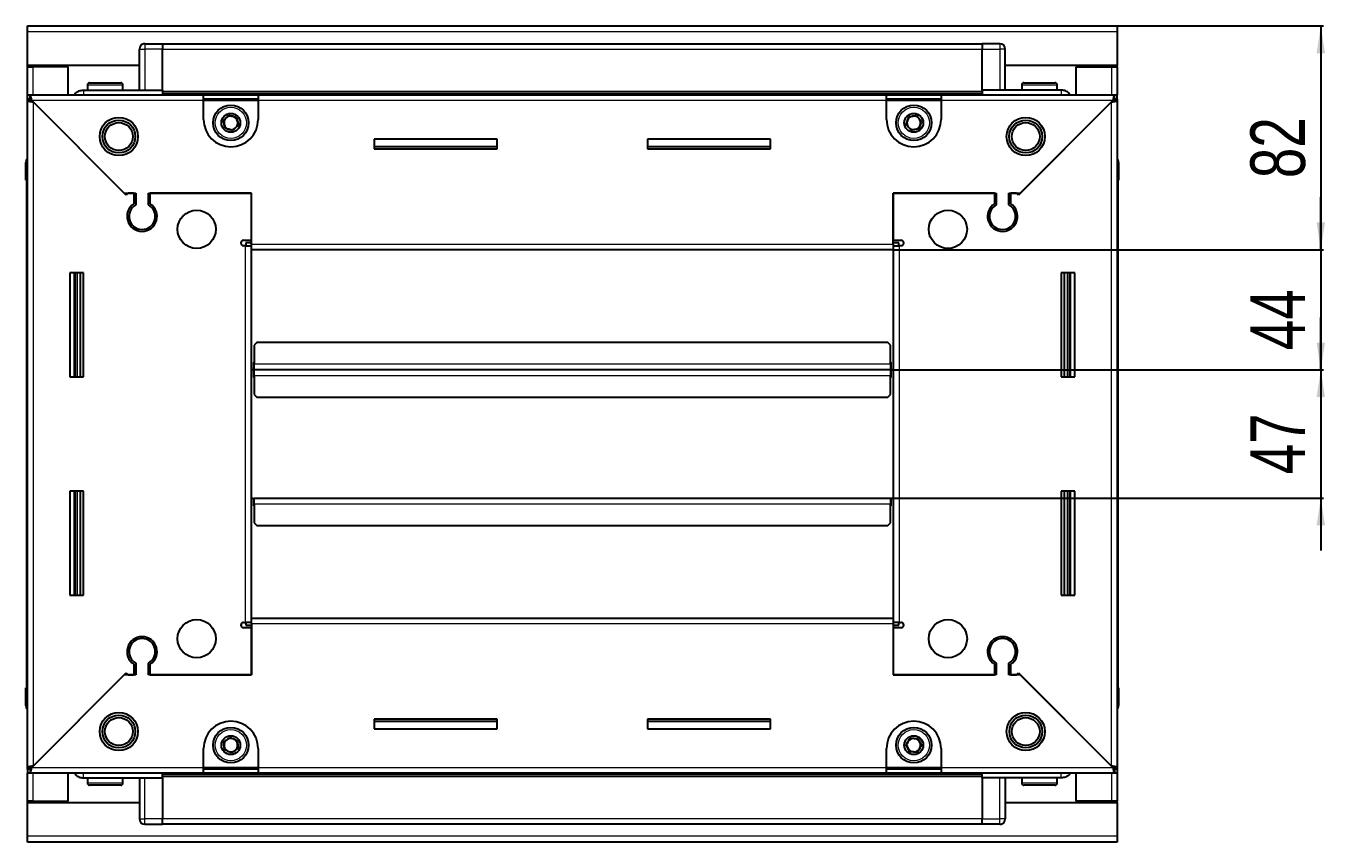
# Model space of a CAD drawing. Header units: millimetres. Extents: x 1021 to 3625, y -589 to 1439.
# Drawn here: x 3149.8 to 3625.4, y 993.2 to 1292.2 of the extents above; entities that cross this region are included whole.
import ezdxf

# ---------------------------------------------------------------- set-up
doc = ezdxf.new("R2010")
doc.units = ezdxf.units.MM
doc.layers.add('FORMAT', color=7, linetype='Continuous')
doc.styles.add('SLDTEXTSTYLE0', font='TXT', dxfattribs={"width": 0.75})
doc.dimstyles.new('SLDDIMSTYLE0', dxfattribs={"dimtxt": 20, "dimasz": 10, "dimexe": 0, "dimexo": 0.0625, "dimgap": 5, "dimtad": 2, "dimdec": 1, "dimrnd": 1e-09, "dimzin": 12, "dimdsep": 46, "dimtxsty": 'SLDTEXTSTYLE0', "dimsah": 1, "dimcen": 0.09, "dimadec": 0, "dimazin": 3, "dimtfac": 1, "dimtofl": 0, "dimtmove": 0, "dimatfit": 3, "dimfxl": 0, "dimfrac": 2, "dimtolj": 1, "dimtzin": 12, "dimarcsym": 0})
doc.dimstyles.new('SLDDIMSTYLE1', dxfattribs={"dimtxt": 20, "dimasz": 10, "dimexe": 0, "dimexo": 0.0625, "dimgap": 5, "dimtad": 2, "dimdec": 1, "dimrnd": 1e-09, "dimzin": 12, "dimdsep": 46, "dimtxsty": 'SLDTEXTSTYLE0', "dimsah": 1, "dimcen": 0.09, "dimadec": 0, "dimazin": 3, "dimtfac": 1, "dimtmove": 0, "dimatfit": 0, "dimfxl": 0, "dimfrac": 2, "dimtolj": 1, "dimtzin": 12, "dimarcsym": 0})

# ---------------------------------------------------------------- blocks, each defined once
blk = doc.blocks.new('_D_5')
at = {"layer": 'FORMAT'}
for p, q in [((3549.32, 1292.16), (3624.81, 1292.16)), ((3623.81, 1292.16), (3623.81, 1210.16)), ((3467.32, 1210.16), (3624.81, 1210.16))]:
    blk.add_line(p, q, dxfattribs=at)
for points in [[(3623.81, 1292.16), (3622.28, 1282.16), (3625.35, 1282.16)], [(3623.81, 1210.16), (3625.35, 1220.16), (3622.28, 1220.16)]]:
    blk.add_solid(points, dxfattribs=at)
at = {"layer": 'FORMAT', "insert": (3598.03, 1236.39), "char_height": 20, "attachment_point": 1, "rotation": 90, "style": 'SLDTEXTSTYLE0'}
blk.add_mtext('82', dxfattribs=at)
blk = doc.blocks.new('_D_6')
at = {"layer": 'FORMAT'}
for p, q in [((3623.81, 1210.16), (3623.81, 1229.39)), ((3467.32, 1210.16), (3624.81, 1210.16)), ((3623.81, 1210.16), (3623.81, 1166.16)), ((3466.32, 1166.16), (3624.81, 1166.16)), ((3623.81, 1166.16), (3623.81, 1146.93))]:
    blk.add_line(p, q, dxfattribs=at)
for points in [[(3623.81, 1210.16), (3625.35, 1220.16), (3622.28, 1220.16)], [(3623.81, 1166.16), (3622.28, 1156.16), (3625.35, 1156.16)]]:
    blk.add_solid(points, dxfattribs=at)
at = {"layer": 'FORMAT', "insert": (3598.03, 1173.39), "char_height": 20, "attachment_point": 1, "rotation": 90, "style": 'SLDTEXTSTYLE0'}
blk.add_mtext('44', dxfattribs=at)
blk = doc.blocks.new('_D_7')
at = {"layer": 'FORMAT'}
for p, q in [((3623.81, 1166.16), (3623.81, 1185.39)), ((3466.32, 1166.16), (3624.81, 1166.16)), ((3623.81, 1166.16), (3623.81, 1119.16)), ((3466.32, 1119.16), (3624.81, 1119.16)), ((3623.81, 1119.16), (3623.81, 1099.93))]:
    blk.add_line(p, q, dxfattribs=at)
for points in [[(3623.81, 1166.16), (3625.35, 1176.16), (3622.28, 1176.16)], [(3623.81, 1119.16), (3622.28, 1109.16), (3625.35, 1109.16)]]:
    blk.add_solid(points, dxfattribs=at)
at = {"layer": 'FORMAT', "insert": (3598.03, 1127.89), "char_height": 20, "attachment_point": 1, "rotation": 90, "style": 'SLDTEXTSTYLE0'}
blk.add_mtext('47', dxfattribs=at)

msp = doc.modelspace()

# ---------------------------------------------------------------- linework, layer by layer
at = {"color": 7, "linetype": 'Continuous', "lineweight": 25}
for p, q in [((3150.31, 1292.16), (3549.31, 1292.16)), ((3150.31, 1290.06), (3150.31, 1292.16)), ((3150.31, 1277.66), (3150.31, 1290.06)), ((3549.31, 1292.16), (3549.31, 1290.06)), ((3549.31, 1290.06), (3549.31, 1277.66)), ((3191.99, 1285.16), (3191.99, 1285.16)), ((3193.31, 1285.66), (3199.81, 1285.66)), ((3193.31, 1285.66), (3199.81, 1285.66)), ((3199.81, 1285.66), (3199.81, 1285.66)), ((3199.81, 1285.66), (3199.81, 1285.66)), ((3199.81, 1285.66), (3199.81, 1283.66)), ((3499.81, 1285.51), (3199.81, 1285.51)), ((3499.81, 1285.66), (3499.81, 1285.66)), ((3506.31, 1285.66), (3499.81, 1285.66)), ((3506.31, 1285.66), (3499.81, 1285.66)), ((3499.81, 1285.66), (3499.81, 1283.66)), ((3191.31, 1268.66), (3191.31, 1283.66)), ((3199.81, 1268.66), (3199.81, 1283.66)), ((3499.81, 1268.66), (3499.81, 1283.66)), ((3508.31, 1283.66), (3508.31, 1283.66)), ((3508.31, 1268.66), (3508.31, 1283.66)), ((3191.31, 1277.66), (3150.31, 1277.66)), ((3150.31, 1277.16), (3150.31, 1277.66)), ((3150.31, 1277.16), (3152.41, 1277.16)), ((3150.31, 1266.91), (3150.31, 1277.16)), ((3151.81, 1277.16), (3151.81, 1277.66)), ((3165.31, 1277.16), (3152.41, 1277.16)), ((3165.31, 1266.91), (3165.31, 1277.16)), ((3549.31, 1277.66), (3508.31, 1277.66)), ((3534.31, 1266.91), (3534.31, 1277.16)), ((3534.31, 1277.16), (3547.21, 1277.16)), ((3547.21, 1277.16), (3549.31, 1277.16)), ((3547.81, 1277.16), (3547.81, 1277.66)), ((3549.31, 1277.16), (3549.31, 1277.66)), ((3549.31, 1277.16), (3549.31, 1266.91)), ((3172.31, 1270.56), (3172.31, 1268.66)), ((3173.11, 1271.36), (3184.51, 1271.36)), ((3185.31, 1268.66), (3185.31, 1270.56)), ((3514.31, 1270.56), (3514.31, 1268.66)), ((3515.11, 1271.36), (3526.51, 1271.36)), ((3527.31, 1268.66), (3527.31, 1270.56)), ((3150.31, 1265.41), (3150.31, 1266.91)), ((3150.31, 1266.91), (3151.31, 1266.91)), ((3150.31, 1264.91), (3150.31, 1265.41)), ((3150.31, 1265.41), (3151.31, 1265.41)), ((3151.31, 1265.41), (3151.31, 1266.91)), ((3151.31, 1266.91), (3214.81, 1266.91)), ((3170.81, 1268.66), (3199.81, 1268.66)), ((3199.81, 1268.66), (3199.81, 1268.16)), ((3199.81, 1267.51), (3499.81, 1267.51)), ((3214.81, 1264.81), (3214.81, 1266.91)), ((3214.81, 1266.91), (3234.81, 1266.91)), ((3214.81, 1265.41), (3234.81, 1265.41)), ((3234.81, 1266.91), (3234.81, 1264.81)), ((3234.81, 1266.91), (3464.81, 1266.91)), ((3464.81, 1264.81), (3464.81, 1266.91)), ((3464.81, 1266.91), (3484.81, 1266.91)), ((3464.81, 1265.41), (3484.81, 1265.41)), ((3484.81, 1266.91), (3548.31, 1266.91)), ((3484.81, 1266.91), (3484.81, 1264.81)), ((3528.81, 1268.66), (3499.81, 1268.66)), ((3499.81, 1268.66), (3499.81, 1268.16)), ((3548.31, 1265.41), (3548.31, 1266.91)), ((3548.31, 1266.91), (3549.31, 1266.91)), ((3548.31, 1265.41), (3549.31, 1265.41)), ((3549.31, 1265.41), (3549.31, 1266.91)), ((3549.31, 1265.41), (3549.31, 1264.91)), ((3150.31, 1020.41), (3150.31, 1264.91)), ((3151.81, 1264.91), (3150.31, 1264.91)), ((3151.91, 1264.81), (3185.81, 1230.91)), ((3186.51, 1230.21), (3152.41, 1264.31)), ((3214.81, 1257.91), (3214.81, 1264.81)), ((3234.81, 1264.81), (3234.81, 1257.91)), ((3464.81, 1257.91), (3464.81, 1264.81)), ((3484.81, 1264.81), (3484.81, 1257.91)), ((3547.21, 1264.31), (3513.11, 1230.21)), ((3513.81, 1230.91), (3547.71, 1264.81)), ((3547.81, 1264.91), (3549.31, 1264.91)), ((3549.31, 1264.91), (3549.31, 1020.41)), ((3322.31, 1250.66), (3277.31, 1250.66)), ((3277.31, 1250.66), (3277.31, 1247.16)), ((3322.31, 1247.91), (3277.31, 1247.91)), ((3277.31, 1247.16), (3322.31, 1247.16)), ((3322.31, 1247.16), (3322.31, 1250.66)), ((3422.31, 1250.66), (3377.31, 1250.66)), ((3377.31, 1250.66), (3377.31, 1247.16)), ((3422.31, 1247.91), (3377.31, 1247.91)), ((3377.31, 1247.16), (3422.31, 1247.16)), ((3422.31, 1247.16), (3422.31, 1250.66)), ((3149.81, 1242.16), (3149.81, 1235.66)), ((3149.81, 1235.66), (3149.81, 1242.16)), ((3549.31, 1243.49), (3549.31, 1243.49)), ((3549.81, 1242.16), (3549.81, 1235.66)), ((3549.81, 1235.66), (3549.81, 1242.16)), ((3149.81, 1235.66), (3149.81, 1235.66)), ((3150.31, 1235.66), (3149.81, 1235.66)), ((3149.96, 1235.66), (3149.96, 1049.66)), ((3549.31, 1235.66), (3549.81, 1235.66)), ((3549.66, 1049.66), (3549.66, 1235.66)), ((3549.81, 1235.66), (3549.81, 1235.66)), ((3549.81, 1235.66), (3549.81, 1235.66)), ((3185.81, 1230.91), (3190.01, 1230.91)), ((3187.21, 1230.91), (3186.51, 1230.21)), ((3189.31, 1230.91), (3187.21, 1230.91)), ((3189.31, 1230.91), (3189.31, 1227.02)), ((3190.01, 1230.91), (3190.01, 1226.63)), ((3194.61, 1230.91), (3232.31, 1230.91)), ((3194.61, 1226.63), (3194.61, 1230.91)), ((3195.31, 1227.02), (3195.31, 1230.91)), ((3232.31, 1230.91), (3195.31, 1230.91)), ((3232.31, 1212.26), (3232.31, 1230.91)), ((3232.31, 1213.66), (3232.31, 1230.91)), ((3467.31, 1230.91), (3505.01, 1230.91)), ((3467.31, 1212.26), (3467.31, 1230.91)), ((3467.31, 1230.91), (3467.31, 1213.66)), ((3504.31, 1230.91), (3467.31, 1230.91)), ((3504.31, 1230.91), (3504.31, 1227.02)), ((3505.01, 1230.91), (3505.01, 1226.63)), ((3509.61, 1230.91), (3513.81, 1230.91)), ((3509.61, 1226.63), (3509.61, 1230.91)), ((3512.41, 1230.91), (3510.31, 1230.91)), ((3510.31, 1227.02), (3510.31, 1230.91)), ((3513.11, 1230.21), (3512.41, 1230.91)), ((3190.31, 1218.05), (3190.31, 1217.29)), ((3509.31, 1218.05), (3509.31, 1217.29)), ((3229.46, 1213.66), (3232.31, 1213.66)), ((3232.31, 1212.66), (3230.31, 1212.66)), ((3230.31, 1212.66), (3230.31, 1211.66)), ((3467.31, 1213.66), (3470.16, 1213.66)), ((3469.31, 1212.66), (3467.31, 1212.66)), ((3469.31, 1211.66), (3469.31, 1212.66)), ((3230.21, 1211.66), (3229.46, 1211.66)), ((3230.21, 1211.66), (3232.31, 1211.66)), ((3232.31, 1210.16), (3232.31, 1212.26)), ((3467.31, 1210.16), (3232.31, 1210.16)), ((3232.31, 1075.16), (3232.31, 1210.16)), ((3467.31, 1212.26), (3467.31, 1210.16)), ((3467.31, 1211.66), (3469.41, 1211.66)), ((3467.31, 1210.16), (3467.31, 1075.16)), ((3470.16, 1211.66), (3469.41, 1211.66)), ((3170.81, 1201.66), (3165.81, 1201.66)), ((3165.81, 1201.66), (3165.81, 1163.66)), ((3167.96, 1163.66), (3167.96, 1201.66)), ((3169.76, 1163.66), (3169.76, 1201.66)), ((3169.79, 1163.66), (3169.79, 1201.66)), ((3170.81, 1163.66), (3170.81, 1201.66)), ((3528.81, 1201.66), (3528.81, 1163.66)), ((3533.81, 1201.66), (3528.81, 1201.66)), ((3529.84, 1201.66), (3529.84, 1163.66)), ((3529.87, 1201.66), (3529.87, 1163.66)), ((3531.66, 1201.66), (3531.66, 1163.66)), ((3533.81, 1163.66), (3533.81, 1201.66)), ((3234.31, 1176.16), (3233.31, 1175.16)), ((3233.31, 1175.16), (3233.31, 1168.26)), ((3465.31, 1176.16), (3234.31, 1176.16)), ((3466.31, 1175.16), (3465.31, 1176.16)), ((3466.31, 1168.26), (3466.31, 1175.16)), ((3233.06, 1166.16), (3232.31, 1166.16)), ((3233.31, 1169.01), (3233.06, 1169.01)), ((3233.06, 1169.01), (3233.06, 1166.16)), ((3233.06, 1166.16), (3233.06, 1163.31)), ((3233.31, 1166.16), (3233.31, 1168.26)), ((3233.31, 1164.06), (3233.31, 1166.16)), ((3466.31, 1166.16), (3233.31, 1166.16)), ((3466.56, 1169.01), (3466.31, 1169.01)), ((3466.31, 1168.26), (3466.31, 1166.16)), ((3466.31, 1166.16), (3466.31, 1164.06)), ((3466.56, 1166.16), (3466.56, 1169.01)), ((3466.56, 1163.31), (3466.56, 1166.16)), ((3467.31, 1166.16), (3466.56, 1166.16)), ((3165.81, 1163.66), (3170.81, 1163.66)), ((3233.06, 1163.31), (3233.31, 1163.31)), ((3233.31, 1164.06), (3233.31, 1157.16)), ((3466.31, 1157.16), (3466.31, 1164.06)), ((3466.31, 1163.31), (3466.56, 1163.31)), ((3528.81, 1163.66), (3533.81, 1163.66)), ((3233.31, 1157.16), (3234.31, 1156.16)), ((3234.31, 1156.16), (3465.31, 1156.16)), ((3465.31, 1156.16), (3466.31, 1157.16)), ((3170.81, 1121.66), (3165.81, 1121.66)), ((3165.81, 1121.66), (3165.81, 1083.66)), ((3167.96, 1083.66), (3167.96, 1121.66)), ((3169.76, 1083.66), (3169.76, 1121.66)), ((3169.79, 1083.66), (3169.79, 1121.66)), ((3170.81, 1083.66), (3170.81, 1121.66)), ((3232.31, 1119.16), (3233.06, 1119.16)), ((3233.06, 1119.16), (3233.06, 1116.31)), ((3233.31, 1117.06), (3233.31, 1119.16)), ((3233.31, 1119.16), (3466.31, 1119.16)), ((3466.31, 1119.16), (3466.31, 1117.06)), ((3466.56, 1116.31), (3466.56, 1119.16)), ((3466.56, 1119.16), (3467.31, 1119.16)), ((3528.81, 1121.66), (3528.81, 1083.66)), ((3533.81, 1121.66), (3528.81, 1121.66)), ((3529.84, 1121.66), (3529.84, 1083.66)), ((3529.87, 1121.66), (3529.87, 1083.66)), ((3531.66, 1121.66), (3531.66, 1083.66)), ((3533.81, 1083.66), (3533.81, 1121.66)), ((3233.06, 1116.31), (3233.31, 1116.31)), ((3233.31, 1117.06), (3233.31, 1110.16)), ((3466.31, 1110.16), (3466.31, 1117.06)), ((3466.31, 1116.31), (3466.56, 1116.31)), ((3233.31, 1110.16), (3234.31, 1109.16)), ((3234.31, 1109.16), (3465.31, 1109.16)), ((3465.31, 1109.16), (3466.31, 1110.16)), ((3165.81, 1083.66), (3170.81, 1083.66)), ((3528.81, 1083.66), (3533.81, 1083.66)), ((3232.31, 1073.06), (3232.31, 1075.16)), ((3232.31, 1075.16), (3467.31, 1075.16)), ((3467.31, 1075.16), (3467.31, 1073.06)), ((3229.46, 1073.66), (3230.21, 1073.66)), ((3232.31, 1071.66), (3229.46, 1071.66)), ((3232.31, 1073.66), (3230.21, 1073.66)), ((3230.31, 1073.66), (3230.31, 1072.66)), ((3230.31, 1072.66), (3232.31, 1072.66)), ((3232.31, 1073.06), (3232.31, 1054.41)), ((3232.31, 1054.41), (3232.31, 1071.66)), ((3469.41, 1073.66), (3467.31, 1073.66)), ((3467.31, 1073.06), (3467.31, 1054.41)), ((3467.31, 1072.66), (3469.31, 1072.66)), ((3467.31, 1071.66), (3467.31, 1054.41)), ((3470.16, 1071.66), (3467.31, 1071.66)), ((3469.31, 1072.66), (3469.31, 1073.66)), ((3469.41, 1073.66), (3470.16, 1073.66)), ((3190.31, 1068.04), (3190.31, 1067.28)), ((3509.31, 1068.04), (3509.31, 1067.28)), ((3189.31, 1058.3), (3189.31, 1054.41)), ((3190.01, 1058.7), (3190.01, 1054.41)), ((3194.61, 1054.41), (3194.61, 1058.7)), ((3195.31, 1054.41), (3195.31, 1058.3)), ((3504.31, 1058.3), (3504.31, 1054.41)), ((3505.01, 1058.7), (3505.01, 1054.41)), ((3509.61, 1054.41), (3509.61, 1058.7)), ((3510.31, 1054.41), (3510.31, 1058.3)), ((3185.81, 1054.41), (3151.91, 1020.51)), ((3152.41, 1021.01), (3186.51, 1055.11)), ((3190.01, 1054.41), (3185.81, 1054.41)), ((3186.51, 1055.11), (3187.21, 1054.41)), ((3187.21, 1054.41), (3189.31, 1054.41)), ((3232.31, 1054.41), (3194.61, 1054.41)), ((3195.31, 1054.41), (3232.31, 1054.41)), ((3505.01, 1054.41), (3467.31, 1054.41)), ((3467.31, 1054.41), (3504.31, 1054.41)), ((3513.81, 1054.41), (3509.61, 1054.41)), ((3510.31, 1054.41), (3512.41, 1054.41)), ((3512.41, 1054.41), (3513.11, 1055.11)), ((3513.11, 1055.11), (3547.21, 1021.01)), ((3547.71, 1020.51), (3513.81, 1054.41)), ((3149.81, 1043.16), (3149.81, 1049.66)), ((3149.81, 1049.66), (3149.81, 1049.66)), ((3149.81, 1049.66), (3149.81, 1049.66)), ((3149.81, 1049.66), (3149.81, 1043.16)), ((3150.31, 1049.66), (3149.81, 1049.66)), ((3549.31, 1049.66), (3549.81, 1049.66)), ((3549.81, 1049.66), (3549.81, 1049.66)), ((3549.81, 1043.16), (3549.81, 1049.66)), ((3549.81, 1049.66), (3549.81, 1043.16)), ((3150.31, 1041.84), (3150.31, 1041.84)), ((3322.31, 1038.16), (3277.31, 1038.16)), ((3277.31, 1038.16), (3277.31, 1034.66)), ((3277.31, 1037.41), (3322.31, 1037.41)), ((3322.31, 1034.66), (3322.31, 1038.16)), ((3422.31, 1038.16), (3377.31, 1038.16)), ((3377.31, 1038.16), (3377.31, 1034.66)), ((3377.31, 1037.41), (3422.31, 1037.41)), ((3422.31, 1034.66), (3422.31, 1038.16)), ((3277.31, 1034.66), (3322.31, 1034.66)), ((3377.31, 1034.66), (3422.31, 1034.66)), ((3214.81, 1020.51), (3214.81, 1027.41)), ((3234.81, 1027.41), (3234.81, 1020.51)), ((3464.81, 1020.51), (3464.81, 1027.41)), ((3484.81, 1027.41), (3484.81, 1020.51)), ((3150.31, 1019.91), (3150.31, 1020.41)), ((3151.81, 1020.41), (3150.31, 1020.41)), ((3150.31, 1019.91), (3150.31, 1018.41)), ((3151.31, 1019.91), (3150.31, 1019.91)), ((3150.31, 1008.16), (3150.31, 1018.41)), ((3151.31, 1018.41), (3150.31, 1018.41)), ((3151.31, 1019.91), (3151.31, 1018.41)), ((3214.81, 1018.41), (3151.31, 1018.41)), ((3165.31, 1008.16), (3165.31, 1018.41)), ((3499.81, 1017.81), (3199.81, 1017.81)), ((3214.81, 1018.41), (3214.81, 1020.51)), ((3234.81, 1019.91), (3214.81, 1019.91)), ((3234.81, 1018.41), (3214.81, 1018.41)), ((3234.81, 1020.51), (3234.81, 1018.41)), ((3464.81, 1018.41), (3234.81, 1018.41)), ((3464.81, 1018.41), (3464.81, 1020.51)), ((3484.81, 1019.91), (3464.81, 1019.91)), ((3484.81, 1018.41), (3464.81, 1018.41)), ((3484.81, 1020.51), (3484.81, 1018.41)), ((3548.31, 1018.41), (3484.81, 1018.41)), ((3534.31, 1008.16), (3534.31, 1018.41)), ((3547.81, 1020.41), (3549.31, 1020.41)), ((3548.31, 1019.91), (3548.31, 1018.41)), ((3549.31, 1019.91), (3548.31, 1019.91)), ((3549.31, 1018.41), (3548.31, 1018.41)), ((3549.31, 1020.41), (3549.31, 1019.91)), ((3549.31, 1019.91), (3549.31, 1018.41)), ((3549.31, 1018.41), (3549.31, 1008.16)), ((3170.81, 1016.66), (3199.81, 1016.66)), ((3172.31, 1016.66), (3172.31, 1014.76)), ((3176.89, 1013.96), (3173.11, 1013.96)), ((3184.51, 1013.96), (3176.89, 1013.96)), ((3185.31, 1014.76), (3185.31, 1016.66)), ((3191.31, 1016.66), (3191.31, 1001.66)), ((3199.81, 1016.66), (3199.81, 1017.16)), ((3199.81, 1016.66), (3199.81, 1001.66)), ((3499.81, 1016.66), (3499.81, 1017.16)), ((3528.81, 1016.66), (3499.81, 1016.66)), ((3499.81, 1016.66), (3499.81, 1001.66)), ((3508.31, 1016.66), (3508.31, 1001.66)), ((3514.31, 1016.66), (3514.31, 1014.76)), ((3522.11, 1013.96), (3515.11, 1013.96)), ((3526.51, 1013.96), (3522.11, 1013.96)), ((3527.31, 1014.76), (3527.31, 1016.66)), ((3152.41, 1008.16), (3150.31, 1008.16)), ((3150.31, 1007.66), (3150.31, 1008.16)), ((3151.81, 1007.66), (3151.81, 1008.16)), ((3152.41, 1008.16), (3165.31, 1008.16)), ((3547.21, 1008.16), (3534.31, 1008.16)), ((3549.31, 1008.16), (3547.21, 1008.16)), ((3547.81, 1007.66), (3547.81, 1008.16)), ((3549.31, 1007.66), (3549.31, 1008.16)), ((3150.31, 1007.66), (3191.31, 1007.66)), ((3150.31, 995.26), (3150.31, 1007.66)), ((3508.31, 1007.66), (3549.31, 1007.66)), ((3549.31, 1007.66), (3549.31, 995.26)), ((3191.31, 1001.66), (3191.31, 1001.66)), ((3193.31, 999.66), (3199.81, 999.66)), ((3193.31, 999.66), (3199.81, 999.66)), ((3199.81, 999.66), (3199.81, 1001.66)), ((3199.81, 999.81), (3499.81, 999.81)), ((3199.81, 999.66), (3199.81, 999.66)), ((3499.81, 999.66), (3499.81, 1001.66)), ((3506.31, 999.66), (3499.81, 999.66)), ((3499.81, 999.66), (3499.81, 999.66)), ((3499.81, 999.66), (3499.81, 999.66)), ((3506.31, 999.66), (3499.81, 999.66)), ((3507.64, 1000.16), (3507.64, 1000.16)), ((3150.31, 993.16), (3150.31, 995.26)), ((3549.31, 995.26), (3549.31, 993.16)), ((3549.31, 993.16), (3150.31, 993.16))]:
    msp.add_line(p, q, dxfattribs=at)
at = {"color": 8, "linetype": 'Continuous', "lineweight": 18}
for p, q in [((3549.31, 1290.06), (3150.31, 1290.06)), ((3193.31, 1285.66), (3193.31, 1283.66)), ((3506.31, 1285.66), (3506.31, 1283.66)), ((3191.31, 1283.66), (3193.31, 1283.66)), ((3193.31, 1283.66), (3193.31, 1268.66)), ((3199.81, 1283.66), (3193.31, 1283.66)), ((3499.81, 1283.51), (3199.81, 1283.51)), ((3499.81, 1283.66), (3506.31, 1283.66)), ((3506.31, 1283.66), (3506.31, 1268.66)), ((3508.31, 1283.66), (3506.31, 1283.66)), ((3152.41, 1277.16), (3152.41, 1277.66)), ((3152.41, 1266.91), (3152.41, 1277.16)), ((3547.21, 1277.66), (3547.21, 1277.16)), ((3547.21, 1277.16), (3547.21, 1266.91)), ((3172.31, 1270.56), (3185.31, 1270.56)), ((3514.31, 1270.56), (3527.31, 1270.56)), ((3499.81, 1268.16), (3199.81, 1268.16)), ((3499.81, 1266.93), (3199.81, 1266.93)), ((3214.81, 1264.81), (3151.91, 1264.81)), ((3152.41, 1264.31), (3152.41, 1021.01)), ((3214.81, 1264.81), (3234.81, 1264.81)), ((3464.81, 1264.81), (3234.81, 1264.81)), ((3464.81, 1264.81), (3484.81, 1264.81)), ((3547.71, 1264.81), (3484.81, 1264.81)), ((3547.21, 1021.01), (3547.21, 1264.31)), ((3150.31, 1242.16), (3149.81, 1242.16)), ((3549.31, 1242.16), (3549.81, 1242.16)), ((3230.21, 1073.66), (3230.21, 1211.66)), ((3232.31, 1212.26), (3467.31, 1212.26)), ((3469.41, 1211.66), (3469.41, 1073.66)), ((3167.31, 1201.66), (3167.31, 1163.66)), ((3168.55, 1201.66), (3168.55, 1163.66)), ((3531.08, 1163.66), (3531.08, 1201.66)), ((3532.31, 1163.66), (3532.31, 1201.66)), ((3466.31, 1168.26), (3233.31, 1168.26)), ((3233.31, 1164.06), (3466.31, 1164.06)), ((3167.31, 1121.66), (3167.31, 1083.66)), ((3168.55, 1121.66), (3168.55, 1083.66)), ((3531.08, 1083.66), (3531.08, 1121.66)), ((3532.31, 1083.66), (3532.31, 1121.66)), ((3233.31, 1117.06), (3466.31, 1117.06)), ((3467.31, 1073.06), (3232.31, 1073.06)), ((3150.31, 1043.16), (3149.81, 1043.16)), ((3549.31, 1043.16), (3549.81, 1043.16)), ((3151.91, 1020.51), (3214.81, 1020.51)), ((3152.41, 1008.16), (3152.41, 1018.41)), ((3199.81, 1018.4), (3499.81, 1018.4)), ((3234.81, 1020.51), (3214.81, 1020.51)), ((3234.81, 1020.51), (3464.81, 1020.51)), ((3484.81, 1020.51), (3464.81, 1020.51)), ((3484.81, 1020.51), (3547.71, 1020.51)), ((3547.21, 1018.41), (3547.21, 1008.16)), ((3176.62, 1014.76), (3172.31, 1014.76)), ((3185.31, 1014.76), (3176.62, 1014.76)), ((3193.31, 1001.66), (3193.31, 1016.66)), ((3199.81, 1017.16), (3499.81, 1017.16)), ((3506.31, 1001.66), (3506.31, 1016.66)), ((3522.29, 1014.76), (3514.31, 1014.76)), ((3527.31, 1014.76), (3522.29, 1014.76)), ((3152.41, 1007.66), (3152.41, 1008.16)), ((3547.21, 1008.16), (3547.21, 1007.66)), ((3191.31, 1001.66), (3193.31, 1001.66)), ((3199.81, 1001.66), (3193.31, 1001.66)), ((3193.31, 999.66), (3193.31, 1001.66)), ((3199.81, 1001.81), (3499.81, 1001.81)), ((3499.81, 1001.66), (3506.31, 1001.66)), ((3508.31, 1001.66), (3506.31, 1001.66)), ((3506.31, 999.66), (3506.31, 1001.66)), ((3549.31, 995.26), (3150.31, 995.26))]:
    msp.add_line(p, q, dxfattribs=at)
at = {"color": 7, "linetype": 'Continuous', "lineweight": 25}
for centre, radius in [((3224.81, 1256.66), 6.5), ((3474.81, 1256.66), 6.5), ((3183.81, 1251.66), 7), ((3183.81, 1251.66), 6.03), ((3183.81, 1251.66), 5.1), ((3224.81, 1256.66), 3.46), ((3474.81, 1256.66), 3.46), ((3515.81, 1251.66), 7), ((3515.81, 1251.66), 6.03), ((3515.81, 1251.66), 5.1), ((3212.31, 1217.66), 7), ((3487.31, 1217.66), 7), ((3212.31, 1067.66), 7), ((3487.31, 1067.66), 7), ((3183.81, 1033.66), 7), ((3183.81, 1033.66), 6.03), ((3183.81, 1033.66), 5.1), ((3515.81, 1033.66), 7), ((3515.81, 1033.66), 6.02), ((3515.81, 1033.66), 5.1), ((3224.81, 1028.66), 6.5), ((3224.81, 1028.66), 3.46), ((3474.81, 1028.66), 6.5), ((3474.81, 1028.66), 3.46)]:
    msp.add_circle(centre, radius, dxfattribs=at)
at = {"color": 8, "linetype": 'Continuous', "lineweight": 18}
for centre in [(3224.81, 1256.66), (3474.81, 1256.66), (3224.81, 1028.66), (3474.81, 1028.66)]:
    msp.add_circle(centre, 5.7, dxfattribs=at)
at = {"color": 7, "linetype": 'Continuous', "lineweight": 25}
for centre, radius, start, end in [((3193.31, 1283.66), 2, 90, 180), ((3193.31, 1283.66), 2, 90, 131.4096), ((3506.31, 1283.66), 2, 0, 90), ((3173.11, 1270.56), 0.8, 90, 180), ((3184.51, 1270.56), 0.8, 0, 90), ((3515.11, 1270.56), 0.8, 90, 180), ((3526.51, 1270.56), 0.8, 0, 90), ((3191.11, 1268.86), 0.2, 270, 0), ((3508.51, 1268.86), 0.2, 180, 270), ((3224.81, 1257.91), 10, 180, 270), ((3224.81, 1256.66), 2.5, 134.0156, 194.0156), ((3224.81, 1256.66), 2.5, 194.0156, 254.0156), ((3224.81, 1256.66), 2.5, 74.0156, 134.0156), ((3224.81, 1257.91), 10, 270, 0), ((3224.81, 1256.66), 2.5, 14.0156, 74.0156), ((3224.81, 1256.66), 2.5, 314.0156, 14.0156), ((3474.81, 1257.91), 10, 180, 270), ((3474.81, 1256.66), 2.5, 160.1116, 220.1116), ((3474.81, 1256.66), 2.5, 100.1116, 160.1116), ((3474.81, 1256.66), 2.5, 40.1116, 100.1116), ((3474.81, 1257.91), 10, 270, 0), ((3474.81, 1256.66), 2.5, 280.1116, 340.1116), ((3474.81, 1256.66), 2.5, 340.1116, 40.1116), ((3224.81, 1256.66), 2.5, 254.0156, 314.0156), ((3474.81, 1256.66), 2.5, 220.1116, 280.1116), ((3151.81, 1242.16), 2, 138.5904, 180), ((3547.81, 1242.16), 2, 33.942, 41.4096), ((3547.81, 1242.16), 2, 0, 41.4096), ((3547.81, 1242.16), 2, 360, 18.58), ((3192.31, 1222.41), 5.5, 123.0557, 56.9443), ((3507.31, 1222.41), 5.5, 123.0557, 56.9443), ((3192.31, 1222.41), 4.8, 118.631, 61.369), ((3507.31, 1222.41), 4.8, 118.631, 61.369), ((3229.46, 1212.66), 1, 90, 270), ((3470.16, 1212.66), 1, 270, 90), ((3229.46, 1072.66), 1, 90, 270), ((3470.16, 1072.66), 1, 270, 90), ((3192.31, 1062.91), 5.5, 303.0557, 236.9443), ((3192.31, 1062.91), 4.8, 298.631, 241.369), ((3507.31, 1062.91), 5.5, 303.0557, 236.9443), ((3507.31, 1062.91), 4.8, 298.631, 241.369), ((3151.81, 1043.16), 2, 180, 221.4096), ((3151.81, 1043.16), 2, 180, 221.4096), ((3547.81, 1043.16), 2, 318.5749, 360), ((3547.81, 1043.16), 2, 318.5904, 0), ((3224.81, 1027.41), 10, 90, 180), ((3224.81, 1027.41), 10, 0, 90), ((3474.81, 1027.41), 10, 90, 180), ((3474.81, 1027.41), 10, 0, 90), ((3224.81, 1028.66), 2.5, 127.474, 187.474), ((3224.81, 1028.66), 2.5, 187.474, 247.474), ((3224.81, 1028.66), 2.5, 67.474, 127.474), ((3224.81, 1028.66), 2.5, 7.474, 67.474), ((3224.81, 1028.66), 2.5, 307.474, 7.474), ((3474.81, 1028.66), 2.5, 147.0424, 207.0424), ((3474.81, 1028.66), 2.5, 207.0424, 267.0424), ((3474.81, 1028.66), 2.5, 87.0424, 147.0424), ((3474.81, 1028.66), 2.5, 267.0424, 327.0424), ((3474.81, 1028.66), 2.5, 27.0424, 87.0424), ((3474.81, 1028.66), 2.5, 327.0424, 27.0424), ((3224.81, 1028.66), 2.5, 247.474, 307.474), ((3173.11, 1014.76), 0.8, 180, 270), ((3184.51, 1014.76), 0.8, 270, 360), ((3191.11, 1016.46), 0.2, 0, 90), ((3508.51, 1016.46), 0.2, 90, 180), ((3515.11, 1014.76), 0.8, 180, 270), ((3526.51, 1014.76), 0.8, 270, 360), ((3193.31, 1001.66), 2, 180, 270), ((3506.31, 1001.66), 2, 270, 0), ((3506.31, 1001.66), 2, 270, 288.58), ((3506.31, 1001.66), 2, 303.942, 311.4096)]:
    msp.add_arc(centre, radius, start, end, dxfattribs=at)
for points, knots in [([(3151.91, 1264.81), (3151.87, 1265.07), (3151.78, 1265.56), (3151.64, 1266.2), (3151.51, 1266.67), (3151.4, 1266.89), (3151.34, 1266.91), (3151.31, 1266.91)], [0, 0, 0, 0, 0.230255, 0.448522, 0.666786, 0.88505, 1, 1, 1, 1]), ([(3167.6, 1266.91), (3167.72, 1267.11), (3168.11, 1267.76), (3169.26, 1268.47), (3170.3, 1268.6), (3170.81, 1268.66)], [0, 0, 0, 0, 0.18225, 0.591125, 1, 1, 1, 1]), ([(3199.81, 1268.66), (3199.81, 1268.63), (3199.81, 1268.55), (3199.81, 1267.93), (3199.81, 1267.37), (3199.81, 1267), (3199.81, 1266.99)], [0, 0, 0, 0, 0.3302662, 0.6605324, 0.9907986, 1, 1, 1, 1]), ([(3499.81, 1268.66), (3499.81, 1268.63), (3499.81, 1268.55), (3499.81, 1267.93), (3499.81, 1267.35), (3499.81, 1266.95), (3499.81, 1266.91)], [0, 0, 0, 0, 0.3229095, 0.6458191, 0.9687286, 1, 1, 1, 1]), ([(3532.03, 1266.91), (3531.91, 1267.11), (3531.52, 1267.76), (3530.37, 1268.47), (3529.33, 1268.6), (3528.81, 1268.66)], [0, 0, 0, 0, 0.18225, 0.591125, 1, 1, 1, 1]), ([(3548.31, 1266.91), (3548.27, 1266.89), (3548.18, 1266.84), (3548.04, 1266.44), (3547.91, 1265.88), (3547.8, 1265.3), (3547.74, 1264.94), (3547.71, 1264.81)], [0, 0, 0, 0, 0.230255, 0.448522, 0.666786, 0.88505, 1, 1, 1, 1]), ([(3150.31, 1264.91), (3150.34, 1264.87), (3150.39, 1264.78), (3150.79, 1264.64), (3151.34, 1264.51), (3151.92, 1264.4), (3152.29, 1264.34), (3152.41, 1264.31)], [0, 0, 0, 0, 0.230255, 0.448522, 0.666786, 0.88505, 1, 1, 1, 1]), ([(3547.21, 1264.31), (3547.47, 1264.36), (3547.96, 1264.45), (3548.6, 1264.58), (3549.07, 1264.71), (3549.29, 1264.82), (3549.31, 1264.89), (3549.31, 1264.91)], [0, 0, 0, 0, 0.230255, 0.448522, 0.666786, 0.88505, 1, 1, 1, 1]), ([(3222.04, 1257.46), (3222.41, 1257.82), (3223.1, 1258.49), (3223.79, 1259.15), (3224.11, 1259.46)], [0, 0, 0, 0, 0.534686, 1, 1, 1, 1]), ([(3222.74, 1254.66), (3222.65, 1254.99), (3222.45, 1255.79), (3222.21, 1256.76), (3222.07, 1257.34), (3222.04, 1257.46)], [0, 0, 0, 0, 0.362901, 0.866875, 1, 1, 1, 1]), ([(3224.11, 1259.46), (3224.61, 1259.32), (3225.54, 1259.06), (3226.46, 1258.79), (3226.89, 1258.67)], [0, 0, 0, 0, 0.534686, 1, 1, 1, 1]), ([(3227.59, 1255.87), (3227.22, 1255.51), (3226.52, 1254.84), (3225.83, 1254.17), (3225.51, 1253.86)], [0, 0, 0, 0, 0.5346859, 1, 1, 1, 1]), ([(3226.89, 1258.67), (3226.92, 1258.55), (3227.06, 1257.97), (3227.31, 1257), (3227.51, 1256.2), (3227.59, 1255.87)], [0, 0, 0, 0, 0.133125, 0.637099, 1, 1, 1, 1]), ([(3471.97, 1256.16), (3472.01, 1256.27), (3472.22, 1256.84), (3472.56, 1257.77), (3472.84, 1258.55), (3472.95, 1258.87)], [0, 0, 0, 0, 0.133125, 0.637099, 1, 1, 1, 1]), ([(3473.83, 1253.95), (3473.5, 1254.34), (3472.88, 1255.08), (3472.26, 1255.82), (3471.97, 1256.16)], [0, 0, 0, 0, 0.5346859, 1, 1, 1, 1]), ([(3472.95, 1258.87), (3473.46, 1258.96), (3474.41, 1259.13), (3475.36, 1259.3), (3475.8, 1259.38)], [0, 0, 0, 0, 0.534686, 1, 1, 1, 1]), ([(3475.8, 1259.38), (3476.13, 1258.98), (3476.75, 1258.25), (3477.37, 1257.51), (3477.66, 1257.17)], [0, 0, 0, 0, 0.534686, 1, 1, 1, 1]), ([(3477.66, 1257.17), (3477.54, 1256.85), (3477.26, 1256.07), (3476.92, 1255.14), (3476.72, 1254.57), (3476.67, 1254.46)], [0, 0, 0, 0, 0.362901, 0.866875, 1, 1, 1, 1]), ([(3225.51, 1253.86), (3225.02, 1254.01), (3224.09, 1254.27), (3223.17, 1254.54), (3222.74, 1254.66)], [0, 0, 0, 0, 0.5346859, 1, 1, 1, 1]), ([(3476.67, 1254.46), (3476.17, 1254.37), (3475.22, 1254.2), (3474.27, 1254.03), (3473.83, 1253.95)], [0, 0, 0, 0, 0.534686, 1, 1, 1, 1]), ([(3222.15, 1029.77), (3222.25, 1029.85), (3222.72, 1030.21), (3223.51, 1030.82), (3224.16, 1031.32), (3224.44, 1031.53)], [0, 0, 0, 0, 0.133125, 0.637099, 1, 1, 1, 1]), ([(3222.52, 1026.91), (3222.46, 1027.42), (3222.33, 1028.38), (3222.2, 1029.33), (3222.15, 1029.77)], [0, 0, 0, 0, 0.534686, 1, 1, 1, 1]), ([(3224.44, 1031.53), (3224.91, 1031.33), (3225.81, 1030.96), (3226.69, 1030.59), (3227.1, 1030.42)], [0, 0, 0, 0, 0.534686, 1, 1, 1, 1]), ([(3227.48, 1027.56), (3227.21, 1027.35), (3226.55, 1026.85), (3225.76, 1026.24), (3225.29, 1025.88), (3225.19, 1025.8)], [0, 0, 0, 0, 0.362901, 0.866875, 1, 1, 1, 1]), ([(3227.1, 1030.42), (3227.17, 1029.91), (3227.3, 1028.95), (3227.42, 1028), (3227.48, 1027.56)], [0, 0, 0, 0, 0.534686, 1, 1, 1, 1]), ([(3471.93, 1028.81), (3472.21, 1029.25), (3472.74, 1030.06), (3473.26, 1030.86), (3473.5, 1031.24)], [0, 0, 0, 0, 0.534686, 1, 1, 1, 1]), ([(3473.24, 1026.24), (3473.01, 1026.7), (3472.57, 1027.56), (3472.13, 1028.42), (3471.93, 1028.81)], [0, 0, 0, 0, 0.534686, 1, 1, 1, 1]), ([(3473.5, 1031.24), (3473.63, 1031.23), (3474.22, 1031.2), (3475.22, 1031.15), (3476.04, 1031.1), (3476.38, 1031.09)], [0, 0, 0, 0, 0.133125, 0.637099, 1, 1, 1, 1]), ([(3477.7, 1028.52), (3477.42, 1028.08), (3476.89, 1027.27), (3476.37, 1026.47), (3476.13, 1026.09)], [0, 0, 0, 0, 0.534686, 1, 1, 1, 1]), ([(3476.38, 1031.09), (3476.62, 1030.63), (3477.06, 1029.77), (3477.49, 1028.91), (3477.7, 1028.52)], [0, 0, 0, 0, 0.534686, 1, 1, 1, 1]), ([(3225.19, 1025.8), (3224.71, 1026), (3223.82, 1026.37), (3222.93, 1026.74), (3222.52, 1026.91)], [0, 0, 0, 0, 0.5346859, 1, 1, 1, 1]), ([(3476.13, 1026.09), (3475.78, 1026.11), (3474.96, 1026.15), (3473.97, 1026.2), (3473.37, 1026.24), (3473.24, 1026.24)], [0, 0, 0, 0, 0.362901, 0.866875, 1, 1, 1, 1]), ([(3152.41, 1021.01), (3152.16, 1020.97), (3151.67, 1020.88), (3151.03, 1020.74), (3150.56, 1020.61), (3150.34, 1020.5), (3150.32, 1020.44), (3150.31, 1020.41)], [0, 0, 0, 0, 0.230255, 0.448522, 0.666786, 0.88505, 1, 1, 1, 1]), ([(3151.31, 1018.41), (3151.36, 1018.44), (3151.45, 1018.49), (3151.58, 1018.89), (3151.71, 1019.44), (3151.82, 1020.02), (3151.89, 1020.39), (3151.91, 1020.51)], [0, 0, 0, 0, 0.230255, 0.448522, 0.666786, 0.88505, 1, 1, 1, 1]), ([(3167.6, 1018.41), (3167.72, 1018.21), (3168.11, 1017.57), (3169.26, 1016.86), (3170.3, 1016.73), (3170.81, 1016.66)], [0, 0, 0, 0, 0.1822499, 0.5911249, 1, 1, 1, 1]), ([(3199.81, 1016.66), (3199.81, 1016.7), (3199.81, 1016.78), (3199.81, 1017.39), (3199.81, 1017.97), (3199.81, 1018.37), (3199.81, 1018.4)], [0, 0, 0, 0, 0.3242788, 0.6485576, 0.9728365, 1, 1, 1, 1]), ([(3499.81, 1016.66), (3499.81, 1016.7), (3499.81, 1016.78), (3499.81, 1017.4), (3499.81, 1017.96), (3499.81, 1018.33), (3499.81, 1018.34)], [0, 0, 0, 0, 0.330267, 0.660534, 0.990802, 1, 1, 1, 1]), ([(3532.03, 1018.41), (3531.91, 1018.21), (3531.52, 1017.57), (3530.37, 1016.86), (3529.33, 1016.73), (3528.81, 1016.66)], [0, 0, 0, 0, 0.1822499, 0.5911249, 1, 1, 1, 1]), ([(3549.31, 1020.41), (3549.29, 1020.46), (3549.23, 1020.55), (3548.84, 1020.68), (3548.28, 1020.81), (3547.7, 1020.92), (3547.34, 1020.99), (3547.21, 1021.01)], [0, 0, 0, 0, 0.2302553, 0.4485219, 0.6667858, 0.8850496, 1, 1, 1, 1]), ([(3547.71, 1020.51), (3547.76, 1020.26), (3547.85, 1019.77), (3547.98, 1019.13), (3548.11, 1018.66), (3548.22, 1018.44), (3548.29, 1018.42), (3548.31, 1018.41)], [0, 0, 0, 0, 0.230255, 0.448522, 0.666786, 0.88505, 1, 1, 1, 1])]:
    msp.add_open_spline(points, degree=3, knots=knots, dxfattribs=at)
for points in [[(3151.91, 1264.81), (3151.86, 1264.89), (3151.76, 1265.05), (3151.61, 1265.25), (3151.46, 1265.39), (3151.36, 1265.41), (3151.31, 1265.41)], [(3548.31, 1265.41), (3548.26, 1265.41), (3548.16, 1265.39), (3548.01, 1265.25), (3547.86, 1265.05), (3547.76, 1264.89), (3547.71, 1264.81)], [(3151.81, 1264.91), (3151.82, 1264.86), (3151.84, 1264.76), (3151.98, 1264.61), (3152.18, 1264.46), (3152.33, 1264.36), (3152.41, 1264.31)], [(3547.21, 1264.31), (3547.29, 1264.36), (3547.45, 1264.46), (3547.65, 1264.61), (3547.79, 1264.76), (3547.8, 1264.86), (3547.81, 1264.91)], [(3151.31, 1019.91), (3151.36, 1019.92), (3151.46, 1019.94), (3151.61, 1020.08), (3151.76, 1020.28), (3151.86, 1020.44), (3151.91, 1020.51)], [(3152.41, 1021.01), (3152.33, 1020.96), (3152.18, 1020.86), (3151.98, 1020.71), (3151.84, 1020.56), (3151.82, 1020.46), (3151.81, 1020.41)], [(3547.81, 1020.41), (3547.8, 1020.46), (3547.79, 1020.56), (3547.65, 1020.71), (3547.45, 1020.86), (3547.29, 1020.96), (3547.21, 1021.01)], [(3547.71, 1020.51), (3547.76, 1020.44), (3547.86, 1020.28), (3548.01, 1020.08), (3548.16, 1019.94), (3548.26, 1019.92), (3548.31, 1019.91)]]:
    msp.add_open_spline(points, degree=3, dxfattribs=at)
at = {"color": 8, "linetype": 'Continuous', "lineweight": 18}
for points, knots in [([(3170.81, 1268.66), (3170.81, 1268.62), (3170.81, 1268.54), (3170.81, 1268.11), (3170.81, 1267.65), (3170.81, 1267.24), (3170.81, 1266.97), (3170.81, 1266.91)], [0, 0, 0, 0, 0.359753, 0.553414, 0.751185, 0.948956, 1, 1, 1, 1]), ([(3528.81, 1268.66), (3528.81, 1268.62), (3528.81, 1268.54), (3528.81, 1268.11), (3528.81, 1267.65), (3528.81, 1267.24), (3528.81, 1266.97), (3528.81, 1266.91)], [0, 0, 0, 0, 0.3597529, 0.5534142, 0.7511852, 0.9489563, 1, 1, 1, 1]), ([(3170.81, 1016.66), (3170.81, 1016.71), (3170.81, 1016.78), (3170.81, 1017.22), (3170.81, 1017.67), (3170.81, 1018.09), (3170.81, 1018.36), (3170.81, 1018.41)], [0, 0, 0, 0, 0.359753, 0.553414, 0.751185, 0.948956, 1, 1, 1, 1]), ([(3528.81, 1016.66), (3528.81, 1016.71), (3528.81, 1016.78), (3528.81, 1017.22), (3528.81, 1017.67), (3528.81, 1018.09), (3528.81, 1018.36), (3528.81, 1018.41)], [0, 0, 0, 0, 0.359753, 0.553414, 0.751185, 0.948956, 1, 1, 1, 1])]:
    msp.add_open_spline(points, degree=3, knots=knots, dxfattribs=at)

# ---------------------------------------------------------------- dimensions: what is measured, and where the dimension line sits
at = {"layer": 'FORMAT'}
for base, p1, p2, dimstyle, picture, middle in [((3623.81, 1210.16), (3549.31, 1292.16), (3467.31, 1210.16), 'SLDDIMSTYLE0', '_D_5', (3623.81, 1251.16)), ((3623.81, 1166.16), (3467.31, 1210.16), (3466.31, 1166.16), 'SLDDIMSTYLE1', '_D_6', (3623.81, 1188.16)), ((3623.81, 1119.16), (3466.31, 1166.16), (3466.31, 1119.16), 'SLDDIMSTYLE1', '_D_7', (3623.81, 1142.66))]:
    dim = msp.add_linear_dim(base=base, p1=p1, p2=p2, angle=90, dimstyle=dimstyle, dxfattribs=at)
    dim.commit()
    dim.dimension.update_dxf_attribs({"geometry": picture, "text_midpoint": middle, "dimtype": 160})

doc.saveas('drawing.dxf')
